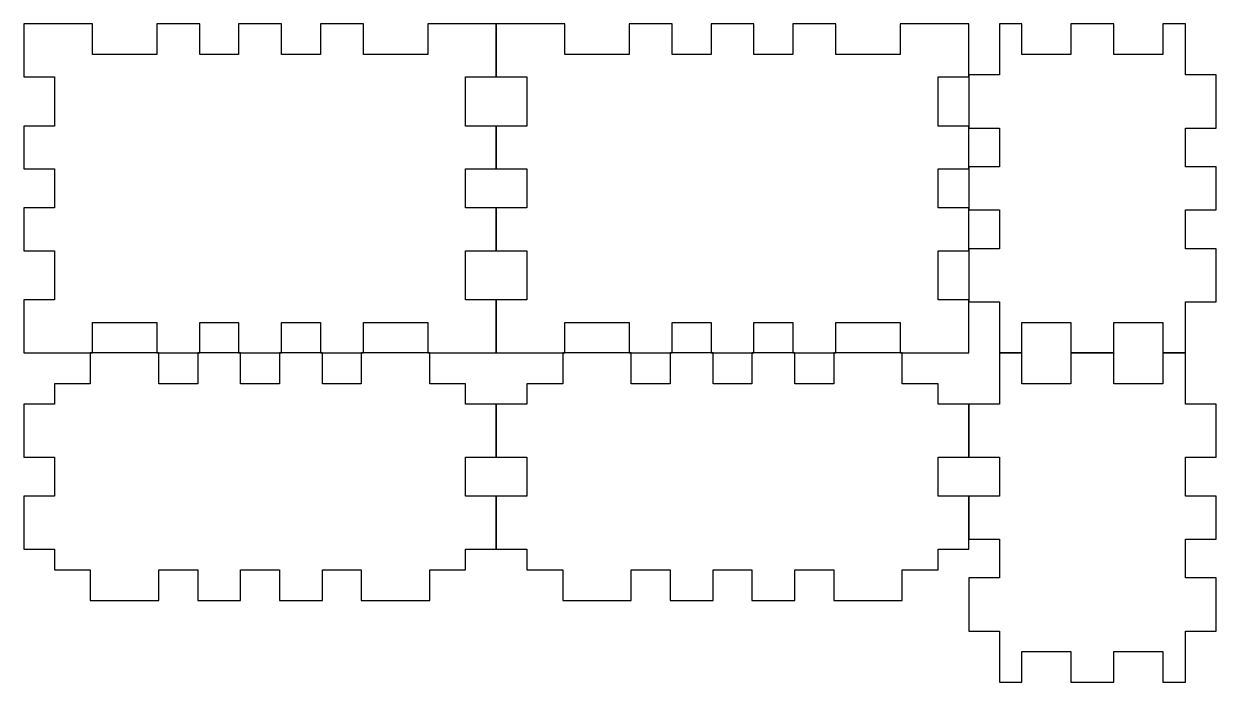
# Model space of a CAD drawing. Extents: x 3 to 119, y 2 to 66.
import ezdxf

# ---------------------------------------------------------------- set-up
doc = ezdxf.new("R2010")
doc.units = 0
doc.layers.get('0').update_dxf_attribs({"linetype": 'CONTINUOUS'})

msp = doc.modelspace()

# ---------------------------------------------------------------- linework, layer by layer
at = {"color": 7}
for points in [[(2.648589, 66.021568), (2.648589, 60.821955), (5.648303, 60.821955), (5.648303, 56.021972), (2.648589, 56.021972), (2.648589, 51.821712), (5.648303, 51.821712), (5.648303, 48.021633), (2.648589, 48.021633), (2.648589, 43.821923), (5.648303, 43.821923), (5.648303, 39.021941), (2.648589, 39.021941), (2.648589, 33.821777), (9.348611, 33.821777), (9.348611, 36.821489), (15.648451, 36.821489), (15.648451, 33.821777), (19.848711, 33.821777), (19.848711, 36.821489), (23.648238, 36.821489), (23.648238, 33.821777), (27.848498, 33.821777), (27.848498, 36.821489), (31.648575, 36.821489), (31.648575, 33.821777), (35.848284, 33.821777), (35.848284, 36.821489), (42.148675, 36.821489), (42.148675, 33.821777), (48.848699, 33.821777), (48.848699, 39.021941), (45.848434, 39.021941), (45.848434, 43.821923), (48.848699, 43.821923), (48.848699, 48.021633), (45.848434, 48.021633), (45.848434, 51.821712), (48.848699, 51.821712), (48.848699, 56.021972), (45.848434, 56.021972), (45.848434, 60.821955), (48.848699, 60.821955), (48.848699, 66.021568), (42.148675, 66.021568), (42.148675, 63.021854), (35.848284, 63.021854), (35.848284, 66.021568), (31.648575, 66.021568), (31.648575, 63.021854), (27.848498, 63.021854), (27.848498, 66.021568), (23.648238, 66.021568), (23.648238, 63.021854), (19.848711, 63.021854), (19.848711, 66.021568), (15.648451, 66.021568), (15.648451, 63.021854), (9.348611, 63.021854), (9.348611, 66.021568), (2.648589, 66.021568), (2.648589, 66.021568)], [(48.848699, 66.021568), (48.848699, 60.821955), (51.84841, 60.821955), (51.84841, 56.021972), (48.848699, 56.021972), (48.848699, 51.821712), (51.84841, 51.821712), (51.84841, 48.021633), (48.848699, 48.021633), (48.848699, 43.821923), (51.84841, 43.821923), (51.84841, 39.021941), (48.848699, 39.021941), (48.848699, 33.821777), (55.548719, 33.821777), (55.548719, 36.821489), (61.84856, 36.821489), (61.84856, 33.821777), (66.048269, 33.821777), (66.048269, 36.821489), (69.848346, 36.821489), (69.848346, 33.821777), (74.048606, 33.821777), (74.048606, 36.821489), (77.848686, 36.821489), (77.848686, 33.821777), (82.048395, 33.821777), (82.048395, 36.821489), (88.348233, 36.821489), (88.348233, 33.821777), (95.048256, 33.821777), (95.048256, 39.021941), (92.048542, 39.021941), (92.048542, 43.821923), (95.048256, 43.821923), (95.048256, 48.021633), (92.048542, 48.021633), (92.048542, 51.821712), (95.048256, 51.821712), (95.048256, 56.021972), (92.048542, 56.021972), (92.048542, 60.821955), (95.048256, 60.821955), (95.048256, 66.021568), (88.348233, 66.021568), (88.348233, 63.021854), (82.048395, 63.021854), (82.048395, 66.021568), (77.848686, 66.021568), (77.848686, 63.021854), (74.048606, 63.021854), (74.048606, 66.021568), (69.848346, 66.021568), (69.848346, 63.021854), (66.048269, 63.021854), (66.048269, 66.021568), (61.84856, 66.021568), (61.84856, 63.021854), (55.548719, 63.021854), (55.548719, 66.021568), (48.848699, 66.021568), (48.848699, 66.021568)], [(98.048521, 66.021568), (98.048521, 61.021494), (95.048256, 61.021494), (95.048256, 55.821881), (98.048521, 55.821881), (98.048521, 52.021803), (95.048256, 52.021803), (95.048256, 47.821542), (98.048521, 47.821542), (98.048521, 44.022016), (95.048256, 44.022016), (95.048256, 38.821852), (98.048521, 38.821852), (98.048521, 33.821777), (100.248421, 33.821777), (100.248421, 36.821489), (105.048403, 36.821489), (105.048403, 33.821777), (109.248662, 33.821777), (109.248662, 36.821489), (114.048647, 36.821489), (114.048647, 33.821777), (116.248547, 33.821777), (116.248547, 38.821852), (119.248259, 38.821852), (119.248259, 44.022016), (116.248547, 44.022016), (116.248547, 47.821542), (119.248259, 47.821542), (119.248259, 52.021803), (116.248547, 52.021803), (116.248547, 55.821881), (119.248259, 55.821881), (119.248259, 61.021494), (116.248547, 61.021494), (116.248547, 66.021568), (114.048647, 66.021568), (114.048647, 63.021854), (109.248662, 63.021854), (109.248662, 66.021568), (105.048403, 66.021568), (105.048403, 63.021854), (100.248421, 63.021854), (100.248421, 66.021568), (98.048521, 66.021568), (98.048521, 66.021568)], [(9.14852, 33.821777), (9.14852, 30.821512), (5.648303, 30.821512), (5.648303, 28.821702), (2.648589, 28.821702), (2.648589, 23.621538), (5.648303, 23.621538), (5.648303, 19.822011), (2.648589, 19.822011), (2.648589, 14.621846), (5.648303, 14.621846), (5.648303, 12.621486), (9.14852, 12.621486), (9.14852, 9.621772), (15.848542, 9.621772), (15.848542, 12.621486), (19.64862, 12.621486), (19.64862, 9.621772), (23.848329, 9.621772), (23.848329, 12.621486), (27.648407, 12.621486), (27.648407, 9.621772), (31.848668, 9.621772), (31.848668, 12.621486), (35.648745, 12.621486), (35.648745, 9.621772), (42.348215, 9.621772), (42.348215, 12.621486), (45.848434, 12.621486), (45.848434, 14.621846), (48.848699, 14.621846), (48.848699, 19.822011), (45.848434, 19.822011), (45.848434, 23.621538), (48.848699, 23.621538), (48.848699, 28.821702), (45.848434, 28.821702), (45.848434, 30.821512), (42.348215, 30.821512), (42.348215, 33.821777), (35.648745, 33.821777), (35.648745, 30.821512), (31.848668, 30.821512), (31.848668, 33.821777), (27.648407, 33.821777), (27.648407, 30.821512), (23.848329, 30.821512), (23.848329, 33.821777), (19.64862, 33.821777), (19.64862, 30.821512), (15.848542, 30.821512), (15.848542, 33.821777), (9.14852, 33.821777), (9.14852, 33.821777)], [(55.348629, 33.821777), (55.348629, 30.821512), (51.84841, 30.821512), (51.84841, 28.821702), (48.848699, 28.821702), (48.848699, 23.621538), (51.84841, 23.621538), (51.84841, 19.822011), (48.848699, 19.822011), (48.848699, 14.621846), (51.84841, 14.621846), (51.84841, 12.621486), (55.348629, 12.621486), (55.348629, 9.621772), (62.04865, 9.621772), (62.04865, 12.621486), (65.84873, 12.621486), (65.84873, 9.621772), (70.048436, 9.621772), (70.048436, 12.621486), (73.848516, 12.621486), (73.848516, 9.621772), (78.048225, 9.621772), (78.048225, 12.621486), (81.848302, 12.621486), (81.848302, 9.621772), (88.548326, 9.621772), (88.548326, 12.621486), (92.048542, 12.621486), (92.048542, 14.621846), (95.048256, 14.621846), (95.048256, 19.822011), (92.048542, 19.822011), (92.048542, 23.621538), (95.048256, 23.621538), (95.048256, 28.821702), (92.048542, 28.821702), (92.048542, 30.821512), (88.548326, 30.821512), (88.548326, 33.821777), (81.848302, 33.821777), (81.848302, 30.821512), (78.048225, 30.821512), (78.048225, 33.821777), (73.848516, 33.821777), (73.848516, 30.821512), (70.048436, 30.821512), (70.048436, 33.821777), (65.84873, 33.821777), (65.84873, 30.821512), (62.04865, 30.821512), (62.04865, 33.821777), (55.348629, 33.821777), (55.348629, 33.821777)], [(98.048521, 33.821777), (98.048521, 28.821702), (95.048256, 28.821702), (95.048256, 23.621538), (98.048521, 23.621538), (98.048521, 19.822011), (95.048256, 19.822011), (95.048256, 15.621751), (98.048521, 15.621751), (98.048521, 11.821671), (95.048256, 11.821671), (95.048256, 6.621507), (98.048521, 6.621507), (98.048521, 1.621985), (100.248421, 1.621985), (100.248421, 4.6217), (105.048403, 4.6217), (105.048403, 1.621985), (109.248662, 1.621985), (109.248662, 4.6217), (114.048647, 4.6217), (114.048647, 1.621985), (116.248547, 1.621985), (116.248547, 6.621507), (119.248259, 6.621507), (119.248259, 11.821671), (116.248547, 11.821671), (116.248547, 15.621751), (119.248259, 15.621751), (119.248259, 19.822011), (116.248547, 19.822011), (116.248547, 23.621538), (119.248259, 23.621538), (119.248259, 28.821702), (116.248547, 28.821702), (116.248547, 33.821777), (114.048647, 33.821777), (114.048647, 30.821512), (109.248662, 30.821512), (109.248662, 33.821777), (105.048403, 33.821777), (105.048403, 30.821512), (100.248421, 30.821512), (100.248421, 33.821777), (98.048521, 33.821777), (98.048521, 33.821777)]]:
    msp.add_lwpolyline(points, dxfattribs=at)

doc.saveas('drawing.dxf')
